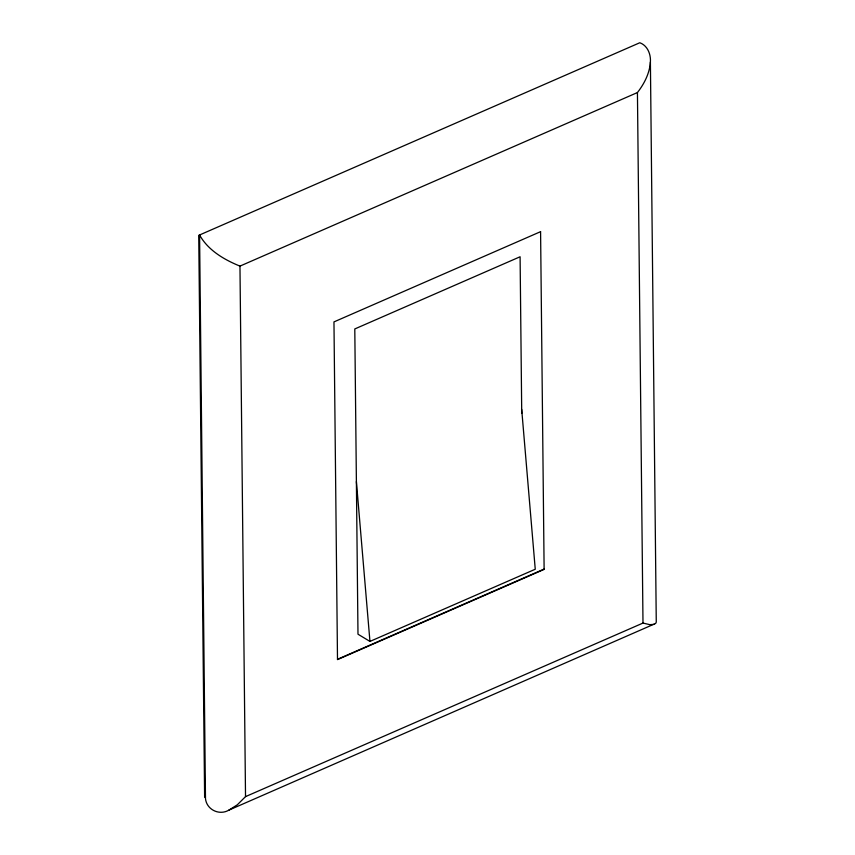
<?xml version="1.0" encoding="UTF-8"?>
<svg xmlns="http://www.w3.org/2000/svg" width="855" height="855" viewBox="0 0 855 855"><rect width="100%" height="100%" fill="white"/><g stroke="black" fill="none" stroke-linecap="round" stroke-linejoin="round"><path stroke-width="1.28" d="M650.399 62.062C649.629 73.327 644.275 83.758 637.435 92.554L239.966 266.108C224.224 259.749 208 250.269 199.578 234.975L205.489 798.73C206.728 809.781 219.382 815.777 228.851 810.145L655.657 623.455L656.266 622.098L650.399 62.062C650.965 54.325 647.588 45.539 639.797 42.75L198.734 235.349L204.623 797.266L205.467 796.892M654.353 624.342L649.8 624.663L642.992 623.06L245.524 796.625L237.327 804.79L228.851 810.145M521.732 413.371L520.096 256.767L354.793 328.951L357.988 634.207L369.948 641.421L535.251 569.238L521.689 409.395M337.49 659.291L544.122 569.067M356.385 481.579L369.948 641.421M637.435 92.554L642.992 623.06M239.966 266.108L245.524 796.625M540.584 231.673L333.963 321.908L337.501 659.622L544.122 569.398L540.584 231.673"/></g></svg>
